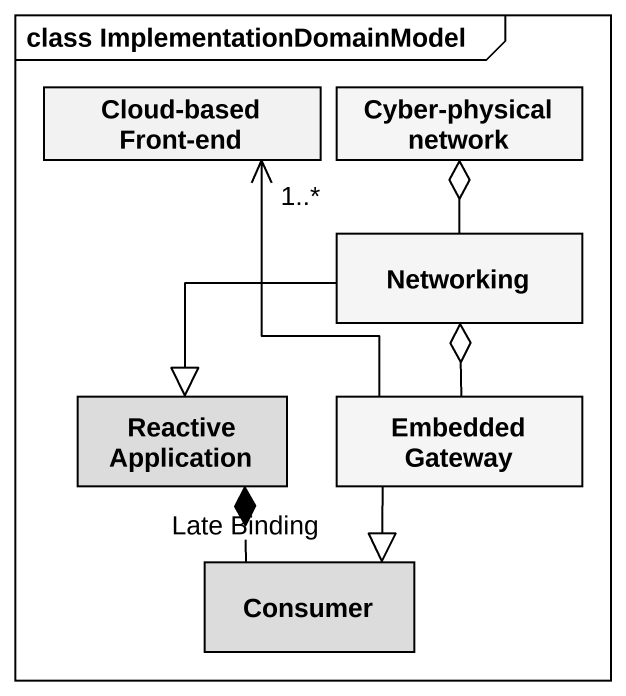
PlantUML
@startuml
mainframe class ImplementationDomainModel
hide circle
hide empty members
class "Cloud-based Front-end" as Cloud_based_Front_end
class "Cyber-physical network" as Cyber_physical_network #F5F5F5
class Networking #F5F5F5
class "Reactive Application" as Reactive_Application #DCDCDC
class "Embedded Gateway" as Embedded_Gateway #F5F5F5
class Consumer #DCDCDC
Cloud_based_Front_end "1..*" <-- Embedded_Gateway
Networking -up-o Cyber_physical_network
Networking -left-|> Reactive_Application
Embedded_Gateway -up-o Networking
Embedded_Gateway --|> Consumer
Consumer -up-* Reactive_Application : Late Binding
@enduml
